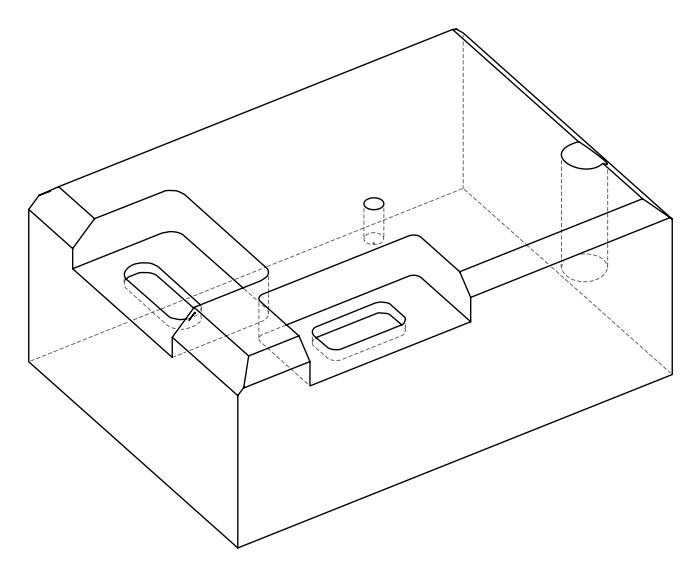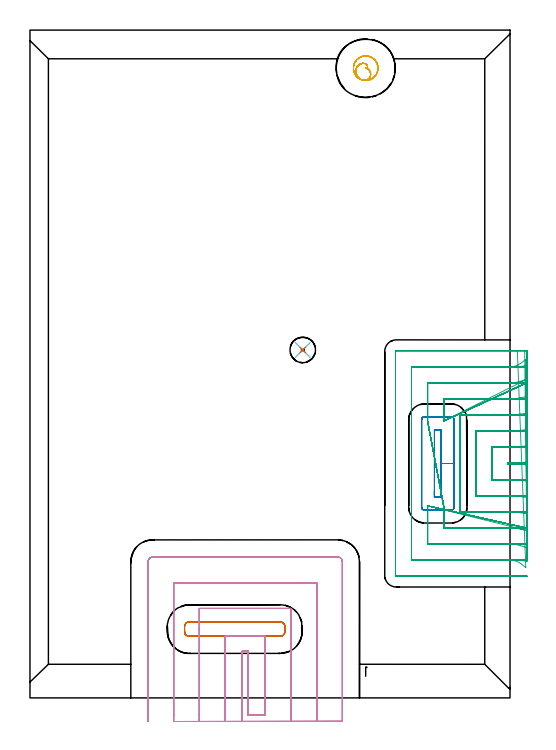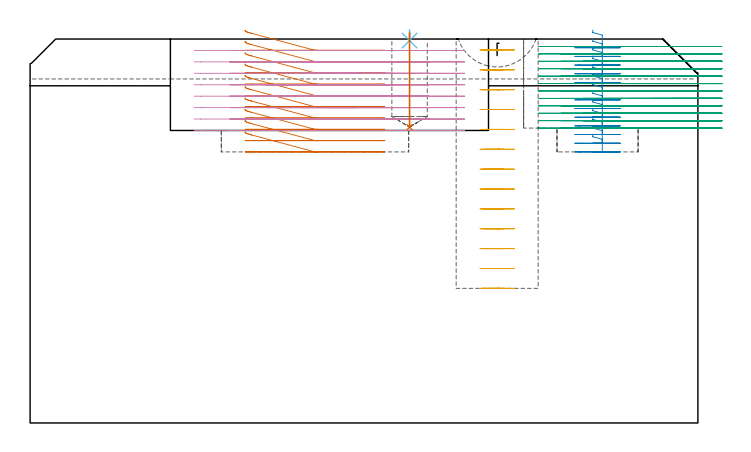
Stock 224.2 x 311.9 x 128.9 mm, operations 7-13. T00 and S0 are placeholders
(PLAN: 13 operations, 6 tool changes, 103 min)
(1 AREA_MILL | FG_CHAMFER_SURFACE | UGT0205_001 | 1.87 min | 4033 mm3)
(2 AREA_MILL_1 | FG_CHAMFER_SURFACE_1 | UGT0205_001 | 2.42 min | 6709 mm3)
(3 AREA_MILL_2 | FG_CHAMFER_SURFACE_2 | UGT0205_001 | 5.68 min | 10524 mm3)
(4 AREA_MILL_3 | FG_CHAMFER_SURFACE_3 | UGT0205_001 | 8.7 min | 19474 mm3)
(5 AREA_MILL_4 | FG_CHAMFER_SURFACE_4 | UGT0205_001 | 3.44 min | 8775 mm3)
(6 AREA_MILL_5 | FG_CHAMFER_SURFACE_5 | UGT0205_001 | 9.48 min | 10672 mm3)
(7 MILL_RECTANGULAR_POCKET | POCKET_RECTANGULAR_STRAIGHT | NXT0201_012 | Follow Part, ap 4, ae 75% | 3.17 min | 50742 mm3)
(8 MILL_RECTANGULAR_POCKET_1 | POCKET_RECTANGULAR_STRAIGHT_1 | NXT0201_011 | Follow Part, ap 3, ae 75% | 6.2 min | 55540 mm3)
(9 MILL_SLOT | SLOT_PARTIAL_RECTANGULAR | NXT0201_013 | Follow Part, ap 2.5, ae 75% | 40.79 min | 156759 mm3)
(10 MILL_SLOT_1 | SLOT_PARTIAL_RECTANGULAR_1 | NXT0201_012 | Follow Part, ap 4, ae 75% | 17.89 min | 197712 mm3)
(11 MILL_BLIND_HOLE_FROM_SOLID_MATERIAL | STEP1POCKET | NXT0201_012 | Spiral | 3.18 min | 49029 mm3)
(12 SPOT_DRILL | STEP1POCKET_1 | NXT0321_9005460120000 | 0.03 min | 4 mm3)
(13 DRILL_BLIND_HOLE_INTO_CENTER | STEP1POCKET_1 | UGT0301_229 | 0.13 min | 3000 mm3)
(TOOL UGT0205_001 | Chamfer Mill 20 x 3 x 45 deg. | D20 FL50 Z2)
(TOOL NXT0201_012 | ENDMILL 16mm [2P460-1600-NA 1630] | D16 FL38 Z6)
(TOOL NXT0201_011 | ENDMILL 12mm [2P460-1200-NA 1630] | D12 FL38 Z6)
(TOOL NXT0201_013 | ENDMILL 10mm | D10 FL30 Z4)
(TOOL NXT0321_9005460120000 | NC Spot Drill, 142deg, 12mm, Carbide, Uncoated | D12 PA142 FL30 Z2)
(TOOL UGT0301_229 | Twist Drill 11.9 mm | D11.9 PA118 FL100 Z2)
(OP 7 MILL_RECTANGULAR_POCKET)
G17 G21 G94 G90
T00 M6
G54
G17 G0 G90 X72.2 Y31.631 S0 M3
G43 Z138.9 H1
Z131.9
G94 G1 Y31. Z131.731 F250.
Y30.852 Z131.691
X72.262 Y30.461 Z131.585
X72.392 Y30.088 Z131.479
X72.587 Y29.744 Z131.373
X72.841 Y29.441 Z131.267
X73.144 Y29.187 Z131.161
X73.488 Y28.992 Z131.055
X73.861 Y28.862 Z130.95
X74.252 Y28.8 Z130.844
X74.4 Z130.804
X95.65 Z125.11
X116.9 F500.
G3 X119.1 Y31. R2.2
G1 Y33.3
G3 X116.9 Y35.5 R2.2
G1 X74.4
G3 X72.2 Y33.3 R2.2
G1 Y31.
G3 X74.4 Y28.8 R2.2
G1 X95.65
X96.65
G0 X72.2 Y31.631 Z128.11
G1 Y31. Z127.941 F250.
Y30.852 Z127.901
X72.262 Y30.461 Z127.795
X72.392 Y30.088 Z127.689
X72.587 Y29.744 Z127.583
X72.841 Y29.441 Z127.477
X73.144 Y29.187 Z127.371
X73.488 Y28.992 Z127.265
X73.861 Y28.862 Z127.16
X74.252 Y28.8 Z127.054
X74.4 Z127.014
X95.65 Z121.32
X116.9 F500.
G3 X119.1 Y31. R2.2
G1 Y33.3
G3 X116.9 Y35.5 R2.2
G1 X74.4
G3 X72.2 Y33.3 R2.2
G1 Y31.
G3 X74.4 Y28.8 R2.2
G1 X95.65
X96.65
G0 X72.2 Y31.631 Z124.32
G1 Y31. Z124.151 F250.
Y30.852 Z124.111
X72.262 Y30.461 Z124.005
X72.392 Y30.088 Z123.899
X72.587 Y29.744 Z123.793
X72.841 Y29.441 Z123.687
X73.144 Y29.187 Z123.581
X73.488 Y28.992 Z123.475
X73.861 Y28.862 Z123.37
X74.252 Y28.8 Z123.264
X74.4 Z123.224
X95.65 Z117.53
X116.9 F500.
G3 X119.1 Y31. R2.2
G1 Y33.3
G3 X116.9 Y35.5 R2.2
G1 X74.4
G3 X72.2 Y33.3 R2.2
G1 Y31.
G3 X74.4 Y28.8 R2.2
G1 X95.65
X96.65
G0 X72.2 Y31.631 Z120.53
G1 Y31. Z120.361 F250.
Y30.852 Z120.321
X72.262 Y30.461 Z120.215
X72.392 Y30.088 Z120.109
X72.587 Y29.744 Z120.003
X72.841 Y29.441 Z119.897
X73.144 Y29.187 Z119.791
X73.488 Y28.992 Z119.685
X73.861 Y28.862 Z119.58
X74.252 Y28.8 Z119.474
X74.4 Z119.434
X95.65 Z113.74
X116.9 F500.
G3 X119.1 Y31. R2.2
G1 Y33.3
G3 X116.9 Y35.5 R2.2
G1 X74.4
G3 X72.2 Y33.3 R2.2
G1 Y31.
G3 X74.4 Y28.8 R2.2
G1 X95.65
X96.65
G0 X72.2 Y31.631 Z116.74
G1 Y31. Z116.571 F250.
Y30.852 Z116.531
X72.262 Y30.461 Z116.425
X72.392 Y30.088 Z116.319
X72.587 Y29.744 Z116.213
X72.841 Y29.441 Z116.107
X73.144 Y29.187 Z116.001
X73.488 Y28.992 Z115.895
X73.861 Y28.862 Z115.79
X74.252 Y28.8 Z115.684
X74.4 Z115.644
X95.65 Z109.95
X116.9 F500.
G3 X119.1 Y31. R2.2
G1 Y33.3
G3 X116.9 Y35.5 R2.2
G1 X74.4
G3 X72.2 Y33.3 R2.2
G1 Y31.
G3 X74.4 Y28.8 R2.2
G1 X95.65
X96.65
G0 X72.2 Y31.631 Z112.95
G1 Y31. Z112.781 F250.
Y30.852 Z112.741
X72.262 Y30.461 Z112.635
X72.392 Y30.088 Z112.529
X72.587 Y29.744 Z112.423
X72.841 Y29.441 Z112.317
X73.144 Y29.187 Z112.211
X73.488 Y28.992 Z112.105
X73.861 Y28.862 Z112.
X74.252 Y28.8 Z111.894
X74.4 Z111.854
X95.65 Z106.16
X116.9 F500.
G3 X119.1 Y31. R2.2
G1 Y33.3
G3 X116.9 Y35.5 R2.2
G1 X74.4
G3 X72.2 Y33.3 R2.2
G1 Y31.
G3 X74.4 Y28.8 R2.2
G1 X95.65
X96.65
G0 X72.2 Y31.631 Z109.16
G1 Y31. Z108.991 F250.
Y30.852 Z108.951
X72.262 Y30.461 Z108.845
X72.392 Y30.088 Z108.739
X72.587 Y29.744 Z108.633
X72.841 Y29.441 Z108.527
X73.144 Y29.187 Z108.421
X73.488 Y28.992 Z108.315
X73.861 Y28.862 Z108.21
X74.252 Y28.8 Z108.104
X74.4 Z108.064
X95.65 Z102.37
X116.9 F500.
G3 X119.1 Y31. R2.2
G1 Y33.3
G3 X116.9 Y35.5 R2.2
G1 X74.4
G3 X72.2 Y33.3 R2.2
G1 Y31.
G3 X74.4 Y28.8 R2.2
G1 X95.65
X96.65
G0 X72.2 Y31.631 Z105.37
G1 Y31. Z105.201 F250.
Y30.852 Z105.161
X72.262 Y30.461 Z105.055
X72.392 Y30.088 Z104.949
X72.587 Y29.744 Z104.843
X72.841 Y29.441 Z104.737
X73.144 Y29.187 Z104.631
X73.488 Y28.992 Z104.526
X73.861 Y28.862 Z104.42
X74.252 Y28.8 Z104.314
X74.4 Z104.274
X95.65 Z98.58
X116.9 F500.
G3 X119.1 Y31. R2.2
G1 Y33.3
G3 X116.9 Y35.5 R2.2
G1 X74.4
G3 X72.2 Y33.3 R2.2
G1 Y31.
G3 X74.4 Y28.8 R2.2
G1 X95.65
X96.65
G0 X72.2 Y31.631 Z101.58
G1 Y31. Z101.411 F250.
Y30.852 Z101.371
X72.262 Y30.461 Z101.265
X72.392 Y30.088 Z101.159
X72.587 Y29.744 Z101.053
X72.841 Y29.441 Z100.947
X73.144 Y29.187 Z100.841
X73.488 Y28.992 Z100.736
X73.861 Y28.862 Z100.63
X74.252 Y28.8 Z100.524
X74.4 Z100.484
X95.65 Z94.79
X116.9 F500.
G3 X119.1 Y31. R2.2
G1 Y33.3
G3 X116.9 Y35.5 R2.2
G1 X74.4
G3 X72.2 Y33.3 R2.2
G1 Y31.
G3 X74.4 Y28.8 R2.2
G1 X95.65
X96.65
G0 X72.2 Y31.631 Z97.79
G1 Y31. Z97.621 F250.
Y30.852 Z97.581
X72.262 Y30.461 Z97.475
X72.392 Y30.088 Z97.369
X72.587 Y29.744 Z97.263
X72.841 Y29.441 Z97.157
X73.144 Y29.187 Z97.051
X73.488 Y28.992 Z96.946
X73.861 Y28.862 Z96.84
X74.252 Y28.8 Z96.734
X74.4 Z96.694
X95.65 Z91.
X116.9 F500.
G3 X119.1 Y31. R2.2
G1 Y33.3
G3 X116.9 Y35.5 R2.2
G1 X74.4
G3 X72.2 Y33.3 R2.2
G1 Y31.
G3 X74.4 Y28.8 R2.2
G1 X95.65
X96.65
G0 Z138.9
M5
M2
(OP 8 MILL_RECTANGULAR_POCKET_1)
G17 G21 G94 G90
T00 M6
G54
G17 G0 G90 X188.9 Y96.776 S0 M3
G43 Z138.9 H1
Z131.9
G94 G1 Y93.7 Z131.076 F250.
X192.1 Z130.218
Y109.5 Z125.985
Y125.3 F500.
X188.9
Y93.7
X192.1
Y109.5
X198.1
Y129.9
G3 X196.7 Y131.3 R1.4
G1 X184.3
G3 X182.9 Y129.9 R1.4
G1 Y89.1
G3 X184.3 Y87.7 R1.4
G1 X196.7
G3 X198.1 Y89.1 R1.4
G1 Y109.5
Y110.5
G0 X188.9 Y96.776 Z128.985
G1 Y93.7 Z128.16 F250.
X192.1 Z127.303
Y109.5 Z123.069
Y125.3 F500.
X188.9
Y93.7
X192.1
Y109.5
X198.1
Y129.9
G3 X196.7 Y131.3 R1.4
G1 X184.3
G3 X182.9 Y129.9 R1.4
G1 Y89.1
G3 X184.3 Y87.7 R1.4
G1 X196.7
G3 X198.1 Y89.1 R1.4
G1 Y109.5
Y110.5
G0 X188.9 Y96.776 Z126.069
G1 Y93.7 Z125.245 F250.
X192.1 Z124.387
Y109.5 Z120.154
Y125.3 F500.
X188.9
Y93.7
X192.1
Y109.5
X198.1
Y129.9
G3 X196.7 Y131.3 R1.4
G1 X184.3
G3 X182.9 Y129.9 R1.4
G1 Y89.1
G3 X184.3 Y87.7 R1.4
G1 X196.7
G3 X198.1 Y89.1 R1.4
G1 Y109.5
Y110.5
G0 X188.9 Y96.776 Z123.154
G1 Y93.7 Z122.329 F250.
X192.1 Z121.472
Y109.5 Z117.238
Y125.3 F500.
X188.9
Y93.7
X192.1
Y109.5
X198.1
Y129.9
G3 X196.7 Y131.3 R1.4
G1 X184.3
G3 X182.9 Y129.9 R1.4
G1 Y89.1
G3 X184.3 Y87.7 R1.4
G1 X196.7
G3 X198.1 Y89.1 R1.4
G1 Y109.5
Y110.5
G0 X188.9 Y96.776 Z120.238
G1 Y93.7 Z119.414 F250.
X192.1 Z118.557
Y109.5 Z114.323
Y125.3 F500.
X188.9
Y93.7
X192.1
Y109.5
X198.1
Y129.9
G3 X196.7 Y131.3 R1.4
G1 X184.3
G3 X182.9 Y129.9 R1.4
G1 Y89.1
G3 X184.3 Y87.7 R1.4
G1 X196.7
G3 X198.1 Y89.1 R1.4
G1 Y109.5
Y110.5
G0 X188.9 Y96.776 Z117.323
G1 Y93.7 Z116.499 F250.
X192.1 Z115.641
Y109.5 Z111.408
Y125.3 F500.
X188.9
Y93.7
X192.1
Y109.5
X198.1
Y129.9
G3 X196.7 Y131.3 R1.4
G1 X184.3
G3 X182.9 Y129.9 R1.4
G1 Y89.1
G3 X184.3 Y87.7 R1.4
G1 X196.7
G3 X198.1 Y89.1 R1.4
G1 Y109.5
Y110.5
G0 X188.9 Y96.776 Z114.408
G1 Y93.7 Z113.583 F250.
X192.1 Z112.726
Y109.5 Z108.492
Y125.3 F500.
X188.9
Y93.7
X192.1
Y109.5
X198.1
Y129.9
G3 X196.7 Y131.3 R1.4
G1 X184.3
G3 X182.9 Y129.9 R1.4
G1 Y89.1
G3 X184.3 Y87.7 R1.4
G1 X196.7
G3 X198.1 Y89.1 R1.4
G1 Y109.5
Y110.5
G0 X188.9 Y96.776 Z111.492
G1 Y93.7 Z110.668 F250.
X192.1 Z109.81
Y109.5 Z105.577
Y125.3 F500.
X188.9
Y93.7
X192.1
Y109.5
X198.1
Y129.9
G3 X196.7 Y131.3 R1.4
G1 X184.3
G3 X182.9 Y129.9 R1.4
G1 Y89.1
G3 X184.3 Y87.7 R1.4
G1 X196.7
G3 X198.1 Y89.1 R1.4
G1 Y109.5
Y110.5
G0 X188.9 Y96.776 Z108.577
G1 Y93.7 Z107.753 F250.
X192.1 Z106.895
Y109.5 Z102.662
Y125.3 F500.
X188.9
Y93.7
X192.1
Y109.5
X198.1
Y129.9
G3 X196.7 Y131.3 R1.4
G1 X184.3
G3 X182.9 Y129.9 R1.4
G1 Y89.1
G3 X184.3 Y87.7 R1.4
G1 X196.7
G3 X198.1 Y89.1 R1.4
G1 Y109.5
Y110.5
G0 X188.9 Y96.776 Z105.662
G1 Y93.7 Z104.837 F250.
X192.1 Z103.98
Y109.5 Z99.746
Y125.3 F500.
X188.9
Y93.7
X192.1
Y109.5
X198.1
Y129.9
G3 X196.7 Y131.3 R1.4
G1 X184.3
G3 X182.9 Y129.9 R1.4
G1 Y89.1
G3 X184.3 Y87.7 R1.4
G1 X196.7
G3 X198.1 Y89.1 R1.4
G1 Y109.5
Y110.5
G0 X188.9 Y96.776 Z102.746
G1 Y93.7 Z101.922 F250.
X192.1 Z101.064
Y109.5 Z96.831
Y125.3 F500.
X188.9
Y93.7
X192.1
Y109.5
X198.1
Y129.9
G3 X196.7 Y131.3 R1.4
G1 X184.3
G3 X182.9 Y129.9 R1.4
G1 Y89.1
G3 X184.3 Y87.7 R1.4
G1 X196.7
G3 X198.1 Y89.1 R1.4
G1 Y109.5
Y110.5
G0 X188.9 Y96.776 Z99.831
G1 Y93.7 Z99.006 F250.
X192.1 Z98.149
Y109.5 Z93.915
Y125.3 F500.
X188.9
Y93.7
X192.1
Y109.5
X198.1
Y129.9
G3 X196.7 Y131.3 R1.4
G1 X184.3
G3 X182.9 Y129.9 R1.4
G1 Y89.1
G3 X184.3 Y87.7 R1.4
G1 X196.7
G3 X198.1 Y89.1 R1.4
G1 Y109.5
Y110.5
G0 X188.9 Y96.776 Z96.915
G1 Y93.7 Z96.091 F250.
X192.1 Z95.234
Y109.5 Z91.
Y125.3 F500.
X188.9
Y93.7
X192.1
Y109.5
X198.1
Y129.9
G3 X196.7 Y131.3 R1.4
G1 X184.3
G3 X182.9 Y129.9 R1.4
G1 Y89.1
G3 X184.3 Y87.7 R1.4
G1 X196.7
G3 X198.1 Y89.1 R1.4
G1 Y109.5
Y110.5
G0 Z138.9
M5
M2
(OP 9 MILL_SLOT)
G17 G21 G94 G90
T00 M6
G54
G17 G0 G90 X232.189 Y110.162 S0 M3
G43 Z138.9 H0
Z126.408
G94 G1 X229.2 Y109.9 F250.
G2 X224.622 Y109.7 R52.5 F500.
G1 X223.2
Y109.3
X224.604
G2 X229.2 Y109.098 R52.5
G1 X232.188 Y108.836 F250.
X232.184 Y117.739
X229.2 Y117.433
G2 X224.622 Y117.2 R45. F500.
G1 X215.7
Y101.8
X224.604
G2 X229.2 Y101.565 R45.
G1 X232.184 Y101.258 F250.
X232.178 Y125.347
X229.2 Y124.98
G2 X224.622 Y124.7 R37.5 F500.
G1 X208.2
Y94.3
X224.604
G2 X229.2 Y94.017 R37.5
G1 X232.177 Y93.65 F250.
X232.165 Y133.009
X229.2 Y132.551
G2 X224.622 Y132.2 R30. F500.
G1 X200.7
Y86.8
X224.604
G2 X229.2 Y86.446 R30.
G1 X232.165 Y85.986 F250.
X232.137 Y140.781
X229.2 Y140.171
G2 X224.622 Y139.7 R22.5 F500.
G1 X193.2
Y132.3
Y129.3 F250.
X232.057 Y148.831 F500.
X229.2 Y147.916 F250.
G2 X224.622 Y147.2 R15. F500.
G1 X185.7
Y132.3
Y129.3 F250.
X193.2 Y89.7 F500.
Y86.7 F250.
Y79.3 F500.
X224.604
G2 X229.2 Y78.826 R22.5
G1 X232.137 Y78.213 F250.
X185.7 Y89.7 F500.
Y86.7 F250.
Y71.8 F500.
X224.604
G2 X229.2 Y71.079 R15.
G1 X232.056 Y70.159 F250.
X231.576 Y158.09
X229.2 Y156.259
G2 X224.622 Y154.7 R7.5 F500.
G1 X178.2
Y64.3
X224.604
G2 X229.2 Y62.727 R7.5
G1 X231.571 Y60.888 F250.
X227.622 Y162.2 F500.
X224.622 F250.
X171.1 F500.
G3 X170.7 Y161.8 R0.4
G1 Y57.2
G3 X171.1 Y56.8 R0.4
G1 X224.604
X227.604 F250.
G0 Z138.9
X232.199 Y109.778
Z123.917
G1 X229.2 Y109.712
G2 X228.059 Y109.7 R52.5 F500.
G1 X223.2
Y109.3
X228.054
G2 X229.2 Y109.287 R52.5
G1 X232.199 Y109.222 F250.
Y117.291
X229.2 Y117.214
G2 X228.059 Y117.2 R45. F500.
G1 X215.7
Y101.8
X228.054
G2 X229.2 Y101.785 R45.
G1 X232.199 Y101.709 F250.
Y124.809
X229.2 Y124.717
G2 X228.059 Y124.7 R37.5 F500.
G1 X208.2
Y94.3
X228.054
G2 X229.2 Y94.282 R37.5
G1 X232.199 Y94.191 F250.
X232.198 Y132.336
X229.2 Y132.222
G2 X228.059 Y132.2 R30. F500.
G1 X200.7
Y86.8
X228.054
G2 X229.2 Y86.778 R30.
G1 X232.198 Y86.664 F250.
X232.196 Y139.881
X229.2 Y139.729
G2 X228.059 Y139.7 R22.5 F500.
G1 X193.2
Y132.3
Y129.3 F250.
X232.191 Y147.472 F500.
X229.2 Y147.243 F250.
G2 X228.059 Y147.2 R15. F500.
G1 X185.7
Y132.3
Y129.3 F250.
X193.2 Y89.7 F500.
Y86.7 F250.
Y79.3 F500.
X228.054
G2 X229.2 Y79.271 R22.5
G1 X232.196 Y79.118 F250.
X185.7 Y89.7 F500.
Y86.7 F250.
Y71.8 F500.
X228.054
G2 X229.2 Y71.756 R15.
G1 X232.191 Y71.527 F250.
X232.165 Y155.244
X229.2 Y154.787
G2 X228.059 Y154.7 R7.5 F500.
G1 X178.2
Y64.3
X228.054
G2 X229.2 Y64.212 R7.5
G1 X232.165 Y63.754 F250.
X231.059 Y162.2
X228.059
X171.1 F500.
G3 X170.7 Y161.8 R0.4
G1 Y57.2
G3 X171.1 Y56.8 R0.4
G1 X228.054
X231.054 F250.
G0 X232.2 Y109.702 Z121.425
G1 X229.2 Y109.7
X229.162 F500.
X223.2
Y109.3
X229.16
X229.2
X232.2 Y109.298 F250.
Y117.203
X229.2 Y117.2
X229.162 F500.
X215.7
Y101.8
X229.16
X229.2
X232.2 Y101.797 F250.
Y124.703
X229.2 Y124.7
X229.162 F500.
X208.2
Y94.3
X229.16
X229.2
X232.2 Y94.297 F250.
Y132.204
X229.2 Y132.2
X229.162 F500.
X200.7
Y86.8
X229.16
X229.2
X232.2 Y86.796 F250.
Y139.705
X229.2 Y139.7
X229.162 F500.
X193.2
Y132.3
Y129.3 F250.
X232.2 Y147.208 F500.
X229.2 Y147.2 F250.
X229.162 F500.
X185.7
Y132.3
Y129.3 F250.
X193.2 Y89.7 F500.
Y86.7 F250.
Y79.3 F500.
X229.16
X229.2
X232.2 Y79.295 F250.
X185.7 Y89.7 F500.
Y86.7 F250.
Y71.8 F500.
X229.16
X229.2
X232.2 Y71.792 F250.
Y154.715
X229.2 Y154.7
X229.162 F500.
X178.2
Y64.3
X229.16
X229.2
X232.2 Y64.284 F250.
X232.162 Y162.2
X229.162
X171.1 F500.
G3 X170.7 Y161.8 R0.4
G1 Y57.2
G3 X171.1 Y56.8 R0.4
G1 X229.16
X232.16 F250.
G0 X232.2 Y109.7 Z118.933
G1 X229.2
X223.2 F500.
Y109.3
X229.2
X232.2 F250.
Y117.2
X229.2
X215.7 F500.
Y101.8
X229.2
X232.2 F250.
Y124.7
X229.2
X208.2 F500.
Y94.3
X229.2
X232.2 F250.
Y132.2
X229.2
X200.7 F500.
Y86.8
X229.2
X232.2 F250.
Y139.7
X229.2
X193.2 F500.
Y132.3
Y129.3 F250.
X232.2 Y147.2 F500.
X229.2 F250.
X185.7 F500.
Y132.3
Y129.3 F250.
X193.2 Y89.7 F500.
Y86.7 F250.
Y79.3 F500.
X229.2
X232.2 F250.
X185.7 Y89.7 F500.
Y86.7 F250.
Y71.8 F500.
X229.2
X232.2 F250.
Y154.7
X229.2
X178.2 F500.
Y64.3
X229.2
X232.2 F250.
Y162.2
X229.2
X171.1 F500.
G3 X170.7 Y161.8 R0.4
G1 Y57.2
G3 X171.1 Y56.8 R0.4
G1 X229.2
X232.2 F250.
G0 Y109.7 Z116.442
G1 X229.2
X223.2 F500.
Y109.3
X229.2
X232.2 F250.
Y117.2
X229.2
X215.7 F500.
Y101.8
X229.2
X232.2 F250.
Y124.7
X229.2
X208.2 F500.
Y94.3
X229.2
X232.2 F250.
Y132.2
X229.2
X200.7 F500.
Y86.8
X229.2
X232.2 F250.
Y139.7
X229.2
X193.2 F500.
Y132.3
Y129.3 F250.
X232.2 Y147.2 F500.
X229.2 F250.
X185.7 F500.
Y132.3
Y129.3 F250.
X193.2 Y89.7 F500.
Y86.7 F250.
Y79.3 F500.
X229.2
X232.2 F250.
X185.7 Y89.7 F500.
Y86.7 F250.
Y71.8 F500.
X229.2
X232.2 F250.
Y154.7
X229.2
X178.2 F500.
Y64.3
X229.2
X232.2 F250.
Y162.2
X229.2
X171.1 F500.
G3 X170.7 Y161.8 R0.4
G1 Y57.2
G3 X171.1 Y56.8 R0.4
G1 X229.2
X232.2 F250.
G0 Y109.7 Z113.95
G1 X229.2
X223.2 F500.
Y109.3
X229.2
X232.2 F250.
Y117.2
X229.2
X215.7 F500.
Y101.8
X229.2
X232.2 F250.
Y124.7
X229.2
X208.2 F500.
Y94.3
X229.2
X232.2 F250.
Y132.2
X229.2
X200.7 F500.
Y86.8
X229.2
X232.2 F250.
Y139.7
X229.2
X193.2 F500.
Y132.3
Y129.3 F250.
X232.2 Y147.2 F500.
X229.2 F250.
X185.7 F500.
Y132.3
Y129.3 F250.
X193.2 Y89.7 F500.
Y86.7 F250.
Y79.3 F500.
X229.2
X232.2 F250.
X185.7 Y89.7 F500.
Y86.7 F250.
Y71.8 F500.
X229.2
X232.2 F250.
Y154.7
X229.2
X178.2 F500.
Y64.3
X229.2
X232.2 F250.
Y162.2
X229.2
X171.1 F500.
G3 X170.7 Y161.8 R0.4
G1 Y57.2
G3 X171.1 Y56.8 R0.4
G1 X229.2
X232.2 F250.
G0 Y109.7 Z111.458
G1 X229.2
X223.2 F500.
Y109.3
X229.2
X232.2 F250.
Y117.2
X229.2
X215.7 F500.
Y101.8
X229.2
X232.2 F250.
Y124.7
X229.2
X208.2 F500.
Y94.3
X229.2
X232.2 F250.
Y132.2
X229.2
X200.7 F500.
Y86.8
X229.2
X232.2 F250.
Y139.7
X229.2
X193.2 F500.
Y132.3
Y129.3 F250.
X232.2 Y147.2 F500.
X229.2 F250.
X185.7 F500.
Y132.3
Y129.3 F250.
X193.2 Y89.7 F500.
Y86.7 F250.
Y79.3 F500.
X229.2
X232.2 F250.
X185.7 Y89.7 F500.
Y86.7 F250.
Y71.8 F500.
X229.2
X232.2 F250.
Y154.7
X229.2
X178.2 F500.
Y64.3
X229.2
X232.2 F250.
Y162.2
X229.2
X171.1 F500.
G3 X170.7 Y161.8 R0.4
G1 Y57.2
G3 X171.1 Y56.8 R0.4
G1 X229.2
X232.2 F250.
G0 Y109.7 Z108.967
G1 X229.2
X223.2 F500.
Y109.3
X229.2
X232.2 F250.
Y117.2
X229.2
X215.7 F500.
Y101.8
X229.2
X232.2 F250.
Y124.7
X229.2
X208.2 F500.
Y94.3
X229.2
X232.2 F250.
Y132.2
X229.2
X200.7 F500.
Y86.8
X229.2
X232.2 F250.
Y139.7
X229.2
X193.2 F500.
Y132.3
Y129.3 F250.
X232.2 Y147.2 F500.
X229.2 F250.
X185.7 F500.
Y132.3
Y129.3 F250.
X193.2 Y89.7 F500.
Y86.7 F250.
Y79.3 F500.
X229.2
X232.2 F250.
X185.7 Y89.7 F500.
Y86.7 F250.
Y71.8 F500.
X229.2
X232.2 F250.
Y154.7
X229.2
X178.2 F500.
Y64.3
X229.2
X232.2 F250.
Y162.2
X229.2
X171.1 F500.
G3 X170.7 Y161.8 R0.4
G1 Y57.2
G3 X171.1 Y56.8 R0.4
G1 X229.2
X232.2 F250.
G0 Y109.7 Z106.475
G1 X229.2
X223.2 F500.
Y109.3
X229.2
X232.2 F250.
Y117.2
X229.2
X215.7 F500.
Y101.8
X229.2
X232.2 F250.
Y124.7
X229.2
X208.2 F500.
Y94.3
X229.2
X232.2 F250.
Y132.2
X229.2
X200.7 F500.
Y86.8
X229.2
X232.2 F250.
Y139.7
X229.2
X193.2 F500.
Y132.3
Y129.3 F250.
X232.2 Y147.2 F500.
X229.2 F250.
X185.7 F500.
Y132.3
Y129.3 F250.
X193.2 Y89.7 F500.
Y86.7 F250.
Y79.3 F500.
X229.2
X232.2 F250.
X185.7 Y89.7 F500.
Y86.7 F250.
Y71.8 F500.
X229.2
X232.2 F250.
Y154.7
X229.2
X178.2 F500.
Y64.3
X229.2
X232.2 F250.
Y162.2
X229.2
X171.1 F500.
G3 X170.7 Y161.8 R0.4
G1 Y57.2
G3 X171.1 Y56.8 R0.4
G1 X229.2
X232.2 F250.
G0 Y109.7 Z103.983
G1 X229.2
X223.2 F500.
Y109.3
X229.2
X232.2 F250.
Y117.2
X229.2
X215.7 F500.
Y101.8
X229.2
X232.2 F250.
Y124.7
X229.2
X208.2 F500.
Y94.3
X229.2
X232.2 F250.
Y132.2
X229.2
X200.7 F500.
Y86.8
X229.2
X232.2 F250.
Y139.7
X229.2
X193.2 F500.
Y132.3
Y129.3 F250.
X232.2 Y147.2 F500.
X229.2 F250.
X185.7 F500.
Y132.3
Y129.3 F250.
X193.2 Y89.7 F500.
Y86.7 F250.
Y79.3 F500.
X229.2
X232.2 F250.
X185.7 Y89.7 F500.
Y86.7 F250.
Y71.8 F500.
X229.2
X232.2 F250.
Y154.7
X229.2
X178.2 F500.
Y64.3
X229.2
X232.2 F250.
Y162.2
X229.2
X171.1 F500.
G3 X170.7 Y161.8 R0.4
G1 Y57.2
G3 X171.1 Y56.8 R0.4
G1 X229.2
X232.2 F250.
G0 Y109.7 Z101.492
G1 X229.2
X223.2 F500.
Y109.3
X229.2
X232.2 F250.
Y117.2
X229.2
X215.7 F500.
Y101.8
X229.2
X232.2 F250.
Y124.7
X229.2
X208.2 F500.
Y94.3
X229.2
X232.2 F250.
Y132.2
X229.2
X200.7 F500.
Y86.8
X229.2
X232.2 F250.
Y139.7
X229.2
X193.2 F500.
Y132.3
Y129.3 F250.
X232.2 Y147.2 F500.
X229.2 F250.
X185.7 F500.
Y132.3
Y129.3 F250.
X193.2 Y89.7 F500.
Y86.7 F250.
Y79.3 F500.
X229.2
X232.2 F250.
X185.7 Y89.7 F500.
Y86.7 F250.
Y71.8 F500.
X229.2
X232.2 F250.
Y154.7
X229.2
X178.2 F500.
Y64.3
X229.2
X232.2 F250.
Y162.2
X229.2
X171.1 F500.
G3 X170.7 Y161.8 R0.4
G1 Y57.2
G3 X171.1 Y56.8 R0.4
G1 X229.2
X232.2 F250.
G0 Y109.7 Z99.
G1 X229.2
X223.2 F500.
Y109.3
X229.2
X232.2 F250.
Y117.2
X229.2
X215.7 F500.
Y101.8
X229.2
X232.2 F250.
Y124.7
X229.2
X208.2 F500.
Y94.3
X229.2
X232.2 F250.
Y132.2
X229.2
X200.7 F500.
Y86.8
X229.2
X232.2 F250.
Y139.7
X229.2
X193.2 F500.
Y132.3
Y129.3 F250.
X232.2 Y147.2 F500.
X229.2 F250.
X185.7 F500.
Y132.3
Y129.3 F250.
X193.2 Y89.7 F500.
Y86.7 F250.
Y79.3 F500.
X229.2
X232.2 F250.
X185.7 Y89.7 F500.
Y86.7 F250.
Y71.8 F500.
X229.2
X232.2 F250.
Y154.7
X229.2
X178.2 F500.
Y64.3
X229.2
X232.2 F250.
Y162.2
X229.2
X171.1 F500.
G3 X170.7 Y161.8 R0.4
G1 Y57.2
G3 X171.1 Y56.8 R0.4
G1 X229.2
X232.2 F250.
G0 Z138.9
M5
M2
(OP 10 MILL_SLOT_1)
G17 G21 G94 G90
T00 M6
G54
G17 G0 G90 X99.082 Y-11. S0 M3
G43 Z138.9 H1
Z125.062
G94 G1 X99.099 Y-8. F250.
G3 X99.1 Y-7.746 R44. F500.
G1 Y21.8
X101.9
Y-7.746
G3 X101.901 Y-8. R44.
G1 X109.901
G2 X109.9 Y-7.746 R36.
G1 Y28.8
X91.1
Y-7.746
X91.099 Y-8.
X91.078 Y-11. F250.
X121.933
X121.901 Y-8.
G2 X121.9 Y-7.746 R24. F500.
G1 Y41.8
X79.1
Y35.5
Y32.5 F250.
Y31.8
Y28.8
Y-7.746 F500.
G2 X79.099 Y-8. R24.
G1 X79.067 Y-11. F250.
X133.966 Y-10.999
X133.903 Y-8.
G2 X133.9 Y-7.746 R12. F500.
G1 Y53.8
X67.1
Y-7.746
G2 X67.097 Y-8. R12.
G1 X67.034 Y-10.999 F250.
X145.9 Y-10.746
Y-7.746
Y63.6 F500.
G3 X143.7 Y65.8 R2.2
G1 X57.3
G3 X55.1 Y63.6 R2.2
G1 Y-7.746
Y-10.746 F250.
G0 X99.091 Y-11. Z121.225
G1 X99.1 Y-8.
Y-7.875 F500.
Y21.8
X101.9
Y-7.878
Y-8.
X109.9
Y-7.878
Y28.8
X91.1
Y-7.875
Y-8.
X91.089 Y-11. F250.
X121.916
X121.9 Y-8.
Y-7.878 F500.
Y41.8
X79.1
Y35.5
Y32.5 F250.
Y31.8
Y28.8
Y-7.875 F500.
Y-8.
X79.084 Y-11. F250.
X133.931
X133.901 Y-8.
X133.9 Y-7.878 F500.
Y53.8
X67.1
Y-7.875
X67.099 Y-8.
X67.068 Y-11. F250.
X145.9 Y-10.878
Y-7.878
Y63.6 F500.
G3 X143.7 Y65.8 R2.2
G1 X57.3
G3 X55.1 Y63.6 R2.2
G1 Y-7.875
Y-10.875 F250.
G0 X99.1 Y-11. Z117.387
G1 Y-8.
Y21.8 F500.
X101.9
Y-8.
X109.9
Y28.8
X91.1
Y-8.
Y-11. F250.
X121.9
Y-8.
Y41.8 F500.
X79.1
Y35.5
Y32.5 F250.
Y31.8
Y28.8
Y-8. F500.
Y-11. F250.
X133.9
Y-8.
Y53.8 F500.
X67.1
Y-8.
Y-11. F250.
X145.9
Y-8.
Y63.6 F500.
G3 X143.7 Y65.8 R2.2
G1 X57.3
G3 X55.1 Y63.6 R2.2
G1 Y-8.
Y-11. F250.
G0 X99.1 Z113.55
G1 Y-8.
Y21.8 F500.
X101.9
Y-8.
X109.9
Y28.8
X91.1
Y-8.
Y-11. F250.
X121.9
Y-8.
Y41.8 F500.
X79.1
Y35.5
Y32.5 F250.
Y31.8
Y28.8
Y-8. F500.
Y-11. F250.
X133.9
Y-8.
Y53.8 F500.
X67.1
Y-8.
Y-11. F250.
X145.9
Y-8.
Y63.6 F500.
G3 X143.7 Y65.8 R2.2
G1 X57.3
G3 X55.1 Y63.6 R2.2
G1 Y-8.
Y-11. F250.
G0 X99.1 Z109.712
G1 Y-8.
Y21.8 F500.
X101.9
Y-8.
X109.9
Y28.8
X91.1
Y-8.
Y-11. F250.
X121.9
Y-8.
Y41.8 F500.
X79.1
Y35.5
Y32.5 F250.
Y31.8
Y28.8
Y-8. F500.
Y-11. F250.
X133.9
Y-8.
Y53.8 F500.
X67.1
Y-8.
Y-11. F250.
X145.9
Y-8.
Y63.6 F500.
G3 X143.7 Y65.8 R2.2
G1 X57.3
G3 X55.1 Y63.6 R2.2
G1 Y-8.
Y-11. F250.
G0 X99.1 Z105.875
G1 Y-8.
Y21.8 F500.
X101.9
Y-8.
X109.9
Y28.8
X91.1
Y-8.
Y-11. F250.
X121.9
Y-8.
Y41.8 F500.
X79.1
Y35.5
Y32.5 F250.
Y31.8
Y28.8
Y-8. F500.
Y-11. F250.
X133.9
Y-8.
Y53.8 F500.
X67.1
Y-8.
Y-11. F250.
X145.9
Y-8.
Y63.6 F500.
G3 X143.7 Y65.8 R2.2
G1 X57.3
G3 X55.1 Y63.6 R2.2
G1 Y-8.
Y-11. F250.
G0 X99.1 Z102.037
G1 Y-8.
Y21.8 F500.
X101.9
Y-8.
X109.9
Y28.8
X91.1
Y-8.
Y-11. F250.
X121.9
Y-8.
Y41.8 F500.
X79.1
Y35.5
Y32.5 F250.
Y31.8
Y28.8
Y-8. F500.
Y-11. F250.
X133.9
Y-8.
Y53.8 F500.
X67.1
Y-8.
Y-11. F250.
X145.9
Y-8.
Y63.6 F500.
G3 X143.7 Y65.8 R2.2
G1 X57.3
G3 X55.1 Y63.6 R2.2
G1 Y-8.
Y-11. F250.
G0 X99.1 Z98.2
G1 Y-8.
Y21.8 F500.
X101.9
Y-8.
X109.9
Y28.8
X91.1
Y-8.
Y-11. F250.
X121.9
Y-8.
Y41.8 F500.
X79.1
Y35.5
Y32.5 F250.
Y31.8
Y28.8
Y-8. F500.
Y-11. F250.
X133.9
Y-8.
Y53.8 F500.
X67.1
Y-8.
Y-11. F250.
X145.9
Y-8.
Y63.6 F500.
G3 X143.7 Y65.8 R2.2
G1 X57.3
G3 X55.1 Y63.6 R2.2
G1 Y-8.
Y-11. F250.
G0 Z138.9
M5
M2
(OP 11 MILL_BLIND_HOLE_FROM_SOLID_MATERIAL)
G17 G21 G94 G90
T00 M6
G54
G17 G0 G90 X156.8 Y294.1 S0 M3
G43 Z138.9 H1
Z125.231
G94 G3 X157.477 Y295.531 R0.875 F250.
X154.976 Y296.322 R2.404
X152.208 Y292.325 R3.798
X155.678 Y288.46 R4.333
X162.44 Y292.978 R5.75
X155.678 Y288.46 R-5.75
X159.059 Y290.719 R2.875
X156.8 Y294.1 R2.875
G0 Z118.562
G3 X157.477 Y295.531 R0.875
X154.976 Y296.322 R2.404
X152.208 Y292.325 R3.798
X155.678 Y288.46 R4.333
X162.44 Y292.978 R5.75
X155.678 Y288.46 R-5.75
X159.059 Y290.719 R2.875
X156.8 Y294.1 R2.875
G0 Z111.892
G3 X157.477 Y295.531 R0.875
X154.976 Y296.322 R2.404
X152.208 Y292.325 R3.798
X155.678 Y288.46 R4.333
X162.44 Y292.978 R5.75
X155.678 Y288.46 R-5.75
X159.059 Y290.719 R2.875
X156.8 Y294.1 R2.875
G0 Z105.223
G3 X157.477 Y295.531 R0.875
X154.976 Y296.322 R2.404
X152.208 Y292.325 R3.798
X155.678 Y288.46 R4.333
X162.44 Y292.978 R5.75
X155.678 Y288.46 R-5.75
X159.059 Y290.719 R2.875
X156.8 Y294.1 R2.875
G0 Z98.554
G3 X157.477 Y295.531 R0.875
X154.976 Y296.322 R2.404
X152.208 Y292.325 R3.798
X155.678 Y288.46 R4.333
X162.44 Y292.978 R5.75
X155.678 Y288.46 R-5.75
X159.059 Y290.719 R2.875
X156.8 Y294.1 R2.875
G0 Z91.885
G3 X157.477 Y295.531 R0.875
X154.976 Y296.322 R2.404
X152.208 Y292.325 R3.798
X155.678 Y288.46 R4.333
X162.44 Y292.978 R5.75
X155.678 Y288.46 R-5.75
X159.059 Y290.719 R2.875
X156.8 Y294.1 R2.875
G0 Z85.215
G3 X157.477 Y295.531 R0.875
X154.976 Y296.322 R2.404
X152.208 Y292.325 R3.798
X155.678 Y288.46 R4.333
X162.44 Y292.978 R5.75
X155.678 Y288.46 R-5.75
X159.059 Y290.719 R2.875
X156.8 Y294.1 R2.875
G0 Z78.546
G3 X157.477 Y295.531 R0.875
X154.976 Y296.322 R2.404
X152.208 Y292.325 R3.798
X155.678 Y288.46 R4.333
X162.44 Y292.978 R5.75
X155.678 Y288.46 R-5.75
X159.059 Y290.719 R2.875
X156.8 Y294.1 R2.875
G0 Z71.877
G3 X157.477 Y295.531 R0.875
X154.976 Y296.322 R2.404
X152.208 Y292.325 R3.798
X155.678 Y288.46 R4.333
X162.44 Y292.978 R5.75
X155.678 Y288.46 R-5.75
X159.059 Y290.719 R2.875
X156.8 Y294.1 R2.875
G0 Z65.208
G3 X157.477 Y295.531 R0.875
X154.976 Y296.322 R2.404
X152.208 Y292.325 R3.798
X155.678 Y288.46 R4.333
X162.44 Y292.978 R5.75
X155.678 Y288.46 R-5.75
X159.059 Y290.719 R2.875
X156.8 Y294.1 R2.875
G0 Z58.538
G3 X157.477 Y295.531 R0.875
X154.976 Y296.322 R2.404
X152.208 Y292.325 R3.798
X155.678 Y288.46 R4.333
X162.44 Y292.978 R5.75
X155.678 Y288.46 R-5.75
X159.059 Y290.719 R2.875
X156.8 Y294.1 R2.875
G0 Z51.869
G3 X157.477 Y295.531 R0.875
X154.976 Y296.322 R2.404
X152.208 Y292.325 R3.798
X155.678 Y288.46 R4.333
X162.44 Y292.978 R5.75
X155.678 Y288.46 R-5.75
X159.059 Y290.719 R2.875
X156.8 Y294.1 R2.875
G0 Z45.2
G3 X157.477 Y295.531 R0.875
X154.976 Y296.322 R2.404
X152.208 Y292.325 R3.798
X155.678 Y288.46 R4.333
X162.44 Y292.978 R5.75
X155.678 Y288.46 R-5.75
X159.059 Y290.719 R2.875
X156.8 Y294.1 R2.875
G0 Z138.9
M5
M2
(OP 12 SPOT_DRILL)
G17 G21 G94 G90
T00 M6
G54
G17 G0 G90 X127.4 Y162.5 S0 M3
G43 Z138.9 H0
G94 G81 G98 Z128.388 F250. R131.9
G80
M5
M2
(OP 13 DRILL_BLIND_HOLE_INTO_CENTER)
G17 G21 G94 G90
T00 M6
G54
G17 G0 G90 X127.4 Y162.5 S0 M3
G43 Z138.9 H0
G94 G81 G98 Z99.3 F250. R130.9
G80
M5
M2
